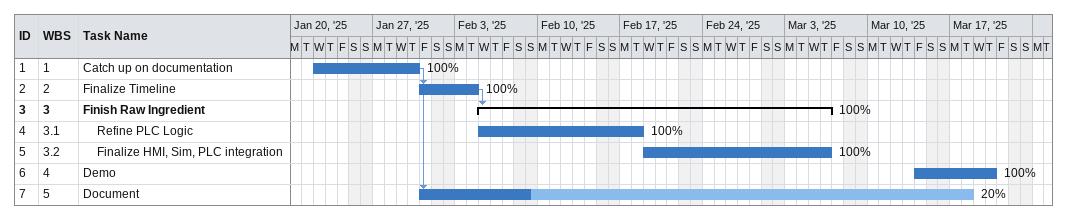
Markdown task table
| ID | WBS | Task | Start | Finish | Predecessors | % complete |
|---|---|---|---|---|---|---|
| 1 | 1 | Catch up on documentation | 2025-01-22 | 2025-01-30 |  | 100 |
| 2 | 2 | Finalize Timeline | 2025-01-31 | 2025-02-04 | 1 | 100 |
| 3 | 3 | **Finish Raw Ingredient** | 2025-02-05 | 2025-03-06 | 2 | 100 |
| 4 | 3.1 | Refine PLC Logic | 2025-02-05 | 2025-02-18 |  | 100 |
| 5 | 3.2 | Finalize HMI, Sim, PLC integration | 2025-02-19 | 2025-03-06 |  | 100 |
| 6 | 4 | Demo | 2025-03-14 | 2025-03-20 |  | 100 |
| 7 | 5 | Document | 2025-01-31 | 2025-03-18 | 1 | 20 |
